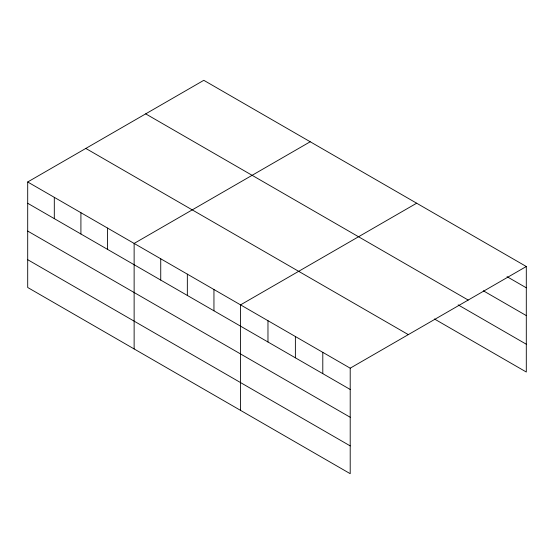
<?xml version="1.0" encoding="UTF-8"?>
<svg xmlns="http://www.w3.org/2000/svg" width="554" height="554" viewBox="0 0 554 554"><rect width="100%" height="100%" fill="white"/><g stroke="black" fill="none" stroke-linecap="round" stroke-linejoin="round"><path stroke-width="0.83" d="M350.204 417.259L350.204 368.175L27.7 181.982L27.7 287.491L350.204 473.684L350.204 417.259L27.7 231.066M434.426 318.979L526.3 372.018L526.3 266.509L203.796 80.316L27.7 181.982M310.219 141.762L134.13 243.428L134.13 348.937M416.65 203.207L240.554 304.873L240.554 410.376M350.204 368.175L526.3 266.509M507.035 276.681L526.3 287.803M483.33 290.788L526.3 315.593M145.681 113.861L468.192 300.06M458.137 304.873L526.3 344.228M85.808 148.43L408.319 334.63M27.7 203.276L350.204 389.469M27.7 259.694L350.204 445.894M322.795 352.351L322.795 373.645M295.379 336.527L295.379 357.815M267.97 320.697L267.97 341.991M213.948 289.507L213.948 310.801M187.342 274.147L187.342 295.441M160.736 258.787L160.736 280.082M107.518 228.061L107.518 249.355M80.912 212.701L80.912 233.996M54.306 197.342L54.306 218.636"/></g></svg>
